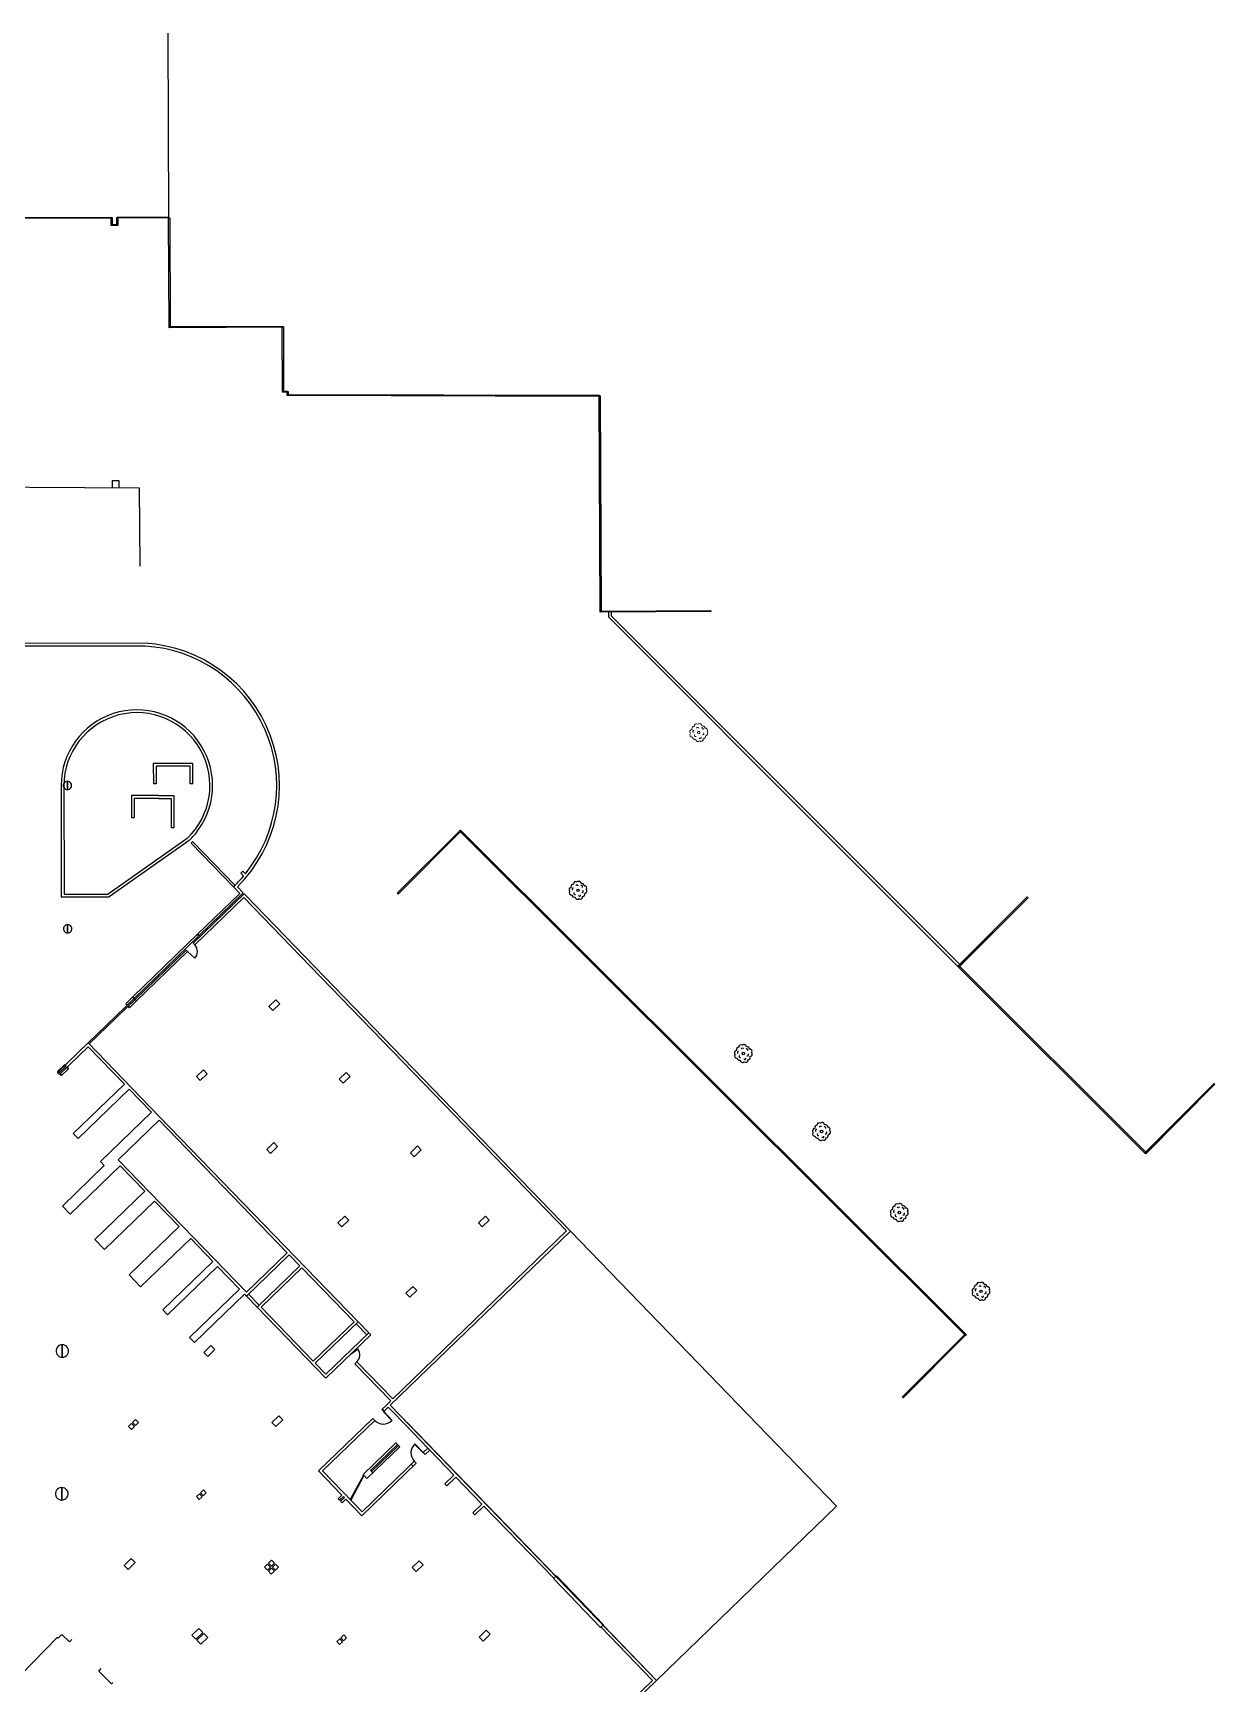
# Model space of a CAD drawing. Header units: metres. Extents: x -170671 to 7046476, y -35663801 to 566855.
# Drawn here: x 25050 to 33540, y 7933 to 19795 of the extents above; entities that cross this region are included whole.
import ezdxf

# ---------------------------------------------------------------- set-up
doc = ezdxf.new("R2010")
doc.units = ezdxf.units.M
doc.header["$LTSCALE"] = 100
for name, color, linetype in [('0-cloison', 250, 'Continuous'), ('0-mur', 250, 'Continuous'), ('0-porte', 6, 'Continuous'), ('0-véget', 3, 'Continuous')]:
    doc.layers.add(name, color=color, linetype=linetype)

# ---------------------------------------------------------------- blocks, each defined once
blk = doc.blocks.new('BLSYM081 - 2025')
at = {"color": 92, "linetype": 'Continuous', "lineweight": 0}
blk.add_circle((0, 0), 0.45, dxfattribs=at)
for centre, radius, start, end in [((-2.27, 0.52), 0.894, 88.45835, 215.19285), ((-1.44, 1.59), 0.825, 83.43526, 192.72674), ((-1.52, -0.18), 0.415, 90.58954, 253.71276), ((-1.17, 1.38), 0.385, 40.54939, 221.51773), ((-0.57, 2.46), 0.782, 43.69255, 183.59689), ((0.52, 2.27), 0.894, -1.54165, 125.19285), ((0.61, 1.41), 0.415, -29.41046, 133.71276), ((1.59, 1.44), 0.825, -6.56474, 102.72674), ((1.78, 0.32), 0.385, -79.45061, 101.51792), ((2.27, -0.52), 0.894, -91.54165, 35.19285), ((2.46, 0.57), 0.782, -46.30745, 93.59689), ((-2.46, -0.57), 0.782, 133.69255, 273.59689), ((-1.59, -1.44), 0.825, 173.43526, 282.72674), ((-0.52, -2.27), 0.894, 178.45835, 305.19285), ((-0.61, -1.7), 0.385, 160.54939, 341.51751), ((0.57, -2.46), 0.782, -136.30745, 3.59689), ((0.91, -1.23), 0.415, -149.41046, 13.71274), ((1.44, -1.59), 0.825, -96.56474, 12.72674)]:
    blk.add_arc(centre, radius, start, end, dxfattribs=at)

msp = doc.modelspace()

# ---------------------------------------------------------------- linework, layer by layer
at = {"layer": '0-cloison', "color": 0}
for p, q in [((26150.249, 13206.325), (25783.683, 12851.754)), ((26160.67, 13195.56), (25794.12, 12840.942)), ((25776.735, 12858.931), (25783.683, 12851.754))]:
    msp.add_line(p, q, dxfattribs=at)
for points in [[(25776.735, 12858.931), (25446.106, 12539.12)], [(25453.069, 12531.896), (25783.683, 12851.754)]]:
    msp.add_lwpolyline(points, dxfattribs=at)
at = {"layer": '0-mur', "color": 0}
for p, q in [((25855.505, 15410.171), (24239.597, 15408.613)), ((25854.936, 15390.141), (24259.618, 15388.611)), ((26198.272, 14547.404), (25913.997, 14547.154)), ((25913.997, 14547.154), (25914.143, 14399.798)), ((26198.419, 14400.049), (26198.272, 14547.404)), ((25251.841, 14388.543), (25252.614, 13588.539)), ((25271.843, 14388.554), (25272.597, 13608.562)), ((25934.145, 14399.809), (25914.143, 14399.798)), ((26198.419, 14400.049), (26178.417, 14400.038)), ((25930.685, 14315.866), (25756.819, 14315.703)), ((25756.819, 14315.703), (25756.975, 14157.545)), ((25950.678, 14315.924), (25930.685, 14315.866)), ((25756.975, 14157.545), (25776.977, 14157.556)), ((26061.705, 14085.25), (26041.703, 14085.24)), ((26197.615, 13984.374), (26186.836, 13973.956)), ((26186.836, 13973.956), (26489.299, 13661.26)), ((26197.615, 13984.374), (26500.083, 13671.679)), ((26557.626, 13772.347), (26543.259, 13758.424)), ((26575.141, 13754.235), (26557.626, 13772.347)), ((26500.083, 13671.679), (26489.299, 13661.26)), ((26535.36, 13613.645), (26489.299, 13661.26)), ((26560.17, 13616.757), (26517.527, 13660.872)), ((26562.299, 13738.724), (26543.259, 13758.424)), ((25252.614, 13588.539), (25595.883, 13588.869)), ((25272.597, 13608.562), (25589.385, 13608.882)), ((26567.118, 13609.58), (26200.558, 13255.01)), ((26210.989, 13244.196), (26563.172, 13584.892)), ((26535.36, 13613.645), (26231.576, 13319.759)), ((26242.004, 13308.995), (26560.17, 13616.757)), ((26971.145, 13163.158), (26563.172, 13584.892)), ((26577.545, 13598.816), (26567.118, 13609.58)), ((28910.235, 11187.377), (26577.545, 13598.816)), ((26231.576, 13319.759), (25766.308, 12869.695)), ((26242.004, 13308.995), (25776.729, 12858.929)), ((26242.004, 13308.995), (26231.576, 13319.759)), ((26231.576, 13319.759), (26242.004, 13308.995)), ((26200.558, 13255.01), (26210.989, 13244.196)), ((28881.957, 11187.855), (26971.145, 13163.158)), ((25715.989, 12821.058), (25766.308, 12869.695)), ((25726.426, 12810.246), (25715.989, 12821.058)), ((25776.735, 12858.931), (25726.426, 12810.246)), ((25733.374, 12803.069), (25783.683, 12851.754)), ((25794.12, 12840.942), (25743.801, 12792.305)), ((25766.308, 12869.695), (25776.735, 12858.931)), ((25776.729, 12858.929), (25766.308, 12869.695)), ((25783.683, 12851.754), (25794.12, 12840.942)), ((26794.462, 12849.789), (26744.153, 12801.104)), ((26771.965, 12772.351), (26822.274, 12821.036)), ((26822.274, 12821.036), (26794.462, 12849.789)), ((25743.801, 12792.305), (25733.374, 12803.069)), ((26744.153, 12801.104), (26771.965, 12772.351)), ((25446.106, 12539.12), (25226.888, 12327.049)), ((25445.64, 12510.844), (25240.799, 12312.648)), ((25705.791, 12241.882), (25445.64, 12510.844)), ((25956.56, 12011.427), (25446.106, 12539.12)), ((25226.888, 12333.97), (25277.197, 12382.654)), ((25287.625, 12371.89), (25237.316, 12323.206)), ((25244.263, 12316.029), (25294.572, 12364.713)), ((25305.009, 12353.901), (25254.69, 12305.264)), ((25277.197, 12382.654), (25287.625, 12371.89)), ((25294.572, 12364.713), (25305.009, 12353.901)), ((26273.273, 12345.638), (26222.963, 12296.953)), ((26301.084, 12316.884), (26273.273, 12345.638)), ((25237.316, 12323.206), (25226.888, 12333.97)), ((25226.888, 12327.049), (25240.799, 12312.648)), ((25254.69, 12305.264), (25244.263, 12316.029)), ((25339.231, 11887.312), (25705.791, 12241.882)), ((26222.963, 12296.953), (26250.775, 12268.2)), ((26250.775, 12268.2), (26301.084, 12316.884)), ((27299.9, 12327.269), (27249.581, 12278.633)), ((27249.581, 12278.633), (27277.393, 12249.879)), ((27277.393, 12249.879), (27327.702, 12298.564)), ((27327.702, 12298.564), (27299.9, 12327.269)), ((25373.99, 11851.381), (25740.556, 12205.953)), ((25900.464, 12040.657), (25740.556, 12205.953)), ((25533.914, 11686.039), (25900.464, 12040.657)), ((25662.593, 11699.236), (25956.088, 11983.151)), ((25956.088, 11983.151), (26876.355, 11031.802)), ((25956.56, 12011.427), (27384.226, 10535.56)), ((25373.99, 11851.381), (25339.231, 11887.312)), ((26778.71, 11823.118), (26728.401, 11774.433)), ((26728.401, 11774.433), (26756.203, 11745.728)), ((26756.203, 11745.728), (26806.522, 11794.365)), ((26806.522, 11794.365), (26778.71, 11823.118)), ((27811.219, 11798.704), (27760.91, 11750.019)), ((27760.91, 11750.019), (27788.712, 11721.314)), ((27788.712, 11721.314), (27839.031, 11769.951)), ((27839.031, 11769.951), (27811.219, 11798.704)), ((25261.029, 11366.456), (25561.726, 11657.286)), ((25316.652, 11308.949), (25676.032, 11656.559)), ((25561.726, 11657.286), (25533.914, 11686.039)), ((26582.854, 10747.886), (25662.593, 11699.236)), ((25852.659, 11473.988), (25676.032, 11656.559)), ((25493.289, 11126.33), (25852.659, 11473.988)), ((25562.814, 11054.471), (25922.193, 11402.081)), ((26098.82, 11219.51), (25922.193, 11402.081)), ((25261.029, 11366.456), (25316.652, 11308.949)), ((27290.029, 11294.553), (27239.72, 11245.868)), ((27317.841, 11265.799), (27290.029, 11294.553)), ((28299.227, 11294.214), (28248.914, 11245.578)), ((28327.039, 11265.461), (28299.227, 11294.214)), ((25739.45, 10871.852), (26098.82, 11219.51)), ((27239.72, 11245.868), (27267.532, 11217.115)), ((27267.532, 11217.115), (27317.841, 11265.799)), ((27616.088, 9935.458), (28910.235, 11187.377)), ((27634.183, 9980.797), (28881.957, 11187.855)), ((28248.914, 11245.578), (28276.726, 11216.825)), ((28276.726, 11216.825), (28327.039, 11265.461)), ((25493.289, 11126.33), (25562.814, 11054.471)), ((25822.876, 10785.641), (26182.255, 11133.25)), ((26340.599, 10969.584), (26182.255, 11133.25)), ((26876.355, 11031.802), (26582.854, 10747.886)), ((26340.599, 10969.584), (25981.23, 10621.927)), ((26375.368, 10933.606), (26015.989, 10585.996)), ((26533.712, 10769.94), (26375.368, 10933.606)), ((26890.256, 11017.449), (26582.382, 10719.609)), ((26967.348, 10937.74), (26659.48, 10639.901)), ((26981.25, 10923.387), (26687.755, 10639.473)), ((25739.45, 10871.852), (25822.876, 10785.641)), ((26533.712, 10769.94), (26174.342, 10422.282)), ((26568.472, 10734.01), (26209.108, 10386.353)), ((26582.382, 10719.609), (26568.472, 10734.01)), ((26582.382, 10719.609), (26659.48, 10639.901)), ((26673.853, 10653.825), (26596.755, 10733.533)), ((25981.23, 10621.927), (26015.989, 10585.996)), ((27152.984, 10129.737), (26659.48, 10639.901)), ((27355.948, 10536.038), (27062.447, 10252.122)), ((27384.226, 10535.56), (27076.358, 10237.721)), ((27475.225, 10441.5), (27152.984, 10129.737)), ((27369.859, 10521.637), (27446.942, 10441.976)), ((27461.324, 10455.852), (27384.226, 10535.56)), ((27461.324, 10455.852), (27475.225, 10441.5)), ((26174.342, 10422.282), (26209.108, 10386.353)), ((26328.104, 10364.007), (26277.785, 10315.371)), ((26305.597, 10286.618), (26355.916, 10335.254)), ((26355.916, 10335.254), (26328.104, 10364.007)), ((26277.785, 10315.371), (26305.597, 10286.618)), ((27375.8, 10247.922), (27361.433, 10233.999)), ((27619.807, 9966.922), (27361.433, 10233.999)), ((27634.183, 9980.797), (27375.8, 10247.922)), ((27587.804, 9935.935), (27619.807, 9966.922)), ((26816.108, 9859.566), (26765.799, 9810.882)), ((26843.914, 9830.812), (26816.108, 9859.566)), ((27555.125, 9904.314), (27569.026, 9889.961)), ((27559.434, 9908.511), (27573.345, 9894.11)), ((27569.026, 9889.961), (27566.863, 9887.886)), ((27624.868, 9897.627), (27601.705, 9921.582)), ((27639.241, 9911.55), (27616.088, 9935.458)), ((27624.868, 9897.627), (27722.205, 9797.014)), ((25757.059, 9804.69), (25735.506, 9783.805)), ((25735.506, 9783.805), (25756.355, 9762.276)), ((25756.355, 9762.276), (25777.924, 9783.113)), ((25777.924, 9783.113), (25757.059, 9804.69)), ((25785.815, 9832.49), (25764.246, 9811.652)), ((25764.246, 9811.652), (25785.11, 9790.075)), ((25785.11, 9790.075), (25806.673, 9810.912)), ((25806.673, 9810.912), (25785.815, 9832.49)), ((26765.799, 9810.882), (26793.605, 9782.128)), ((26793.605, 9782.128), (26843.914, 9830.812)), ((27490.433, 9841.753), (27504.334, 9827.401)), ((27885.987, 9627.712), (27722.205, 9797.014)), ((28804.643, 8706.813), (27736.578, 9810.938)), ((27656.574, 9665.254), (27420.827, 9437.186)), ((27448.639, 9408.433), (27684.385, 9636.501)), ((27474.377, 9468.144), (27667.01, 9654.442)), ((27673.958, 9647.265), (27481.34, 9460.921)), ((27656.574, 9665.254), (27684.385, 9636.501)), ((27885.987, 9627.712), (27853.302, 9596.09)), ((27899.898, 9613.312), (27885.987, 9627.712)), ((28073.385, 9433.997), (27899.898, 9613.312)), ((27528.641, 9541.469), (27527.615, 9542.558)), ((27788.61, 9533.53), (27766.677, 9512.271)), ((27766.677, 9512.271), (27780.578, 9497.918)), ((27788.61, 9533.53), (27802.521, 9519.129)), ((27853.302, 9596.09), (27851.145, 9594.017)), ((27853.302, 9596.09), (27867.212, 9581.69)), ((27423.223, 9434.727), (27328.65, 9257.802)), ((27426.882, 9430.926), (27332.303, 9254)), ((27420.827, 9437.186), (27448.639, 9408.433)), ((27474.377, 9468.144), (27491.761, 9450.155)), ((28022.604, 9357.036), (28008.703, 9371.389)), ((28274.642, 9225.921), (28087.296, 9419.597)), ((26245.067, 9300.2), (26223.514, 9279.315)), ((26223.514, 9279.315), (26244.362, 9257.785)), ((26244.362, 9257.785), (26265.931, 9278.623)), ((26265.931, 9278.623), (26245.067, 9300.2)), ((26273.823, 9328), (26252.254, 9307.162)), ((26252.254, 9307.162), (26273.118, 9285.585)), ((26273.118, 9285.585), (26294.681, 9306.422)), ((26294.681, 9306.422), (26273.823, 9328)), ((27269.181, 9290.491), (27241.849, 9264.071)), ((27241.849, 9264.071), (27252.286, 9253.259)), ((27252.286, 9253.259), (27279.608, 9279.727)), ((27286.556, 9272.55), (27259.234, 9246.082)), ((27269.661, 9235.318), (27296.993, 9261.738)), ((27259.234, 9246.082), (27269.661, 9235.318)), ((28223.867, 9148.962), (28209.956, 9163.362)), ((28790.225, 8692.93), (28288.543, 9211.569)), ((25755.978, 8834.026), (25705.669, 8785.342)), ((25705.669, 8785.342), (25733.481, 8756.589)), ((25733.481, 8756.589), (25783.79, 8805.273)), ((25783.79, 8805.273), (25755.978, 8834.026)), ((26734.544, 8794.211), (26712.985, 8773.325)), ((26755.403, 8772.633), (26734.544, 8794.211)), ((26763.294, 8822.009), (26741.741, 8801.125)), ((26741.741, 8801.125), (26762.589, 8779.595)), ((26762.589, 8779.595), (26784.158, 8800.433)), ((26784.158, 8800.433), (26763.294, 8822.009)), ((26791.106, 8793.256), (26769.543, 8772.419)), ((26811.97, 8771.68), (26791.106, 8793.256)), ((27823.901, 8817.745), (27773.592, 8769.061)), ((27801.404, 8740.308), (27851.713, 8788.992)), ((27851.713, 8788.992), (27823.901, 8817.745)), ((26712.985, 8773.325), (26733.84, 8751.796)), ((26733.84, 8751.796), (26755.403, 8772.633)), ((26762.356, 8765.457), (26740.797, 8744.572)), ((26740.797, 8744.572), (26761.651, 8723.043)), ((26761.651, 8723.043), (26783.215, 8743.88)), ((26783.215, 8743.88), (26762.356, 8765.457)), ((26769.543, 8772.419), (26790.401, 8750.842)), ((26790.401, 8750.842), (26811.97, 8771.68)), ((27773.592, 8769.061), (27801.404, 8740.308)), ((28809.167, 8711.152), (28787.552, 8690.355)), ((29126.549, 8337.95), (28787.552, 8690.355)), ((29148.176, 8358.75), (28809.167, 8711.152)), ((26241.976, 8331.625), (26191.667, 8282.94)), ((26269.788, 8302.871), (26241.976, 8331.625)), ((28305.893, 8319.473), (28255.584, 8270.789)), ((28333.705, 8290.72), (28305.893, 8319.473)), ((29148.176, 8358.75), (29126.549, 8337.95)), ((29499.803, 7959.424), (29130.203, 8341.468)), ((29528.081, 7958.947), (29144.622, 8355.352)), ((24777.1, 7810.869), (25223.916, 8268.003)), ((25230.279, 8261.755), (25223.916, 8268.003)), ((25230.279, 8261.755), (25256.806, 8289.309)), ((25256.806, 8289.309), (25310.976, 8235.247)), ((25310.976, 8235.247), (25329.153, 8253.814)), ((26191.667, 8282.94), (26219.479, 8254.187)), ((26219.479, 8254.187), (26269.788, 8302.871)), ((26276.735, 8295.694), (26226.426, 8247.01)), ((26226.426, 8247.01), (26254.238, 8218.257)), ((26254.238, 8218.257), (26304.547, 8266.941)), ((26304.547, 8266.941), (26276.735, 8295.694)), ((27252.866, 8258.38), (27231.297, 8237.542)), ((27231.297, 8237.542), (27252.155, 8215.964)), ((27252.155, 8215.964), (27273.724, 8236.802)), ((27273.724, 8236.802), (27252.866, 8258.38)), ((27281.616, 8286.179), (27260.047, 8265.341)), ((27260.047, 8265.341), (27280.911, 8243.764)), ((27280.911, 8243.764), (27302.464, 8264.649)), ((27302.464, 8264.649), (27281.616, 8286.179)), ((28255.584, 8270.789), (28283.396, 8242.036)), ((28283.396, 8242.036), (28333.705, 8290.72)), ((25521.458, 8025.08), (25539.634, 8043.647)), ((25521.458, 8025.08), (25613.373, 7933.293)), ((27148.871, 5657.389), (29528.081, 7958.947)), ((28506.423, 6998.449), (29499.803, 7959.424)), ((25613.373, 7933.293), (25623.863, 7944.002))]:
    msp.add_line(p, q, dxfattribs=at)
for points in [[(26018.694, 19794.982), (26024.025, 18466.797)], [(26024.025, 18466.797), (25659.448, 18465.051), (25659.696, 18412.471), (25610.705, 18412.198), (25610.447, 18464.827), (24880.201, 18461.316)], [(25617.991, 16580.558), (25617.613, 16527.653)], [(25617.991, 16580.558), (25666.992, 16580.185)], [(25666.992, 16580.185), (25666.615, 16527.281)], [(26178.417, 14400.038), (26178.289, 14527.381), (25934.024, 14527.153), (25934.145, 14399.809)], [(25950.697, 14295.912), (25776.836, 14295.751), (25776.977, 14157.556)], [(26157.904, 14008.51), (25589.385, 13608.882)], [(27665.832, 13614.369), (28119.197, 14068.779)], [(31752.806, 10443.214), (28119.197, 14068.779)], [(26171.71, 13994.039), (25595.883, 13588.869)], [(26890.256, 11017.449), (26967.348, 10937.74)], [(26981.25, 10923.387), (27355.948, 10536.038)], [(27062.447, 10252.122), (26687.755, 10639.473)], [(31299.431, 9988.853), (31752.806, 10443.214)], [(27587.804, 9935.935), (27555.125, 9904.314)], [(27601.705, 9921.582), (27569.026, 9889.961)], [(27490.433, 9841.753), (27100.655, 9464.721), (27269.181, 9290.491)], [(27504.334, 9827.401), (27128.933, 9464.244), (27413.215, 9170.374), (27736.293, 9482.901)], [(27853.302, 9596.09), (27885.987, 9627.712)], [(27867.212, 9581.69), (27899.898, 9613.312)], [(27296.993, 9261.738), (27412.743, 9142.097), (27802.521, 9519.129)], [(27736.293, 9482.901), (27788.61, 9533.53)], [(28008.703, 9371.389), (28073.385, 9433.997)], [(28022.604, 9357.036), (28087.296, 9419.597)], [(27279.608, 9279.727), (27286.556, 9272.55)], [(28209.956, 9163.362), (28274.642, 9225.921)], [(28223.867, 9148.962), (28288.543, 9211.569)]]:
    msp.add_lwpolyline(points, dxfattribs=at)
at = {"layer": '0-mur', "color": 0, "extrusion": (0, 0, -1)}
for points in [[(-25614.449, 18464.829), (-24876.209, 18461.265), (-24876.166, 18469.273), (-25614.412, 18472.838)], [(-25610.679, 18416.226), (-25610.43, 18468.807), (-25618.43, 18468.861), (-25618.688, 18416.232)], [(-25655.704, 18412.42), (-25614.703, 18412.25), (-25614.67, 18420.21), (-25655.667, 18420.43)], [(-25659.437, 18469.032), (-25659.685, 18416.452), (-25651.686, 18416.398), (-25651.428, 18469.027)], [(-26024.025, 18466.797), (-25655.446, 18465.049), (-25655.409, 18473.058), (-26023.988, 18474.807)], [(-26027.173, 17681.359), (-26024.025, 18466.797), (-26032.025, 18466.851), (-26035.173, 17681.413)], [(-26844.271, 17680.653), (-26031.192, 17677.381), (-26031.155, 17685.39), (-26844.24, 17688.663)], [(-26842.126, 17218.303), (-26840.253, 17684.63), (-26848.259, 17684.685), (-26850.129, 17218.308)], [(-26878.65, 17214.244), (-26846.121, 17214.321), (-26846.147, 17222.293), (-26878.677, 17222.216)], [(-26874.601, 17194.066), (-26874.668, 17218.229), (-26882.659, 17218.231), (-26882.592, 17194.068)], [(-29119.74, 17184.143), (-26878.583, 17190.081), (-26878.609, 17198.053), (-29119.756, 17192.163)], [(-29123.935, 15637.692), (-29115.745, 17188.126), (-29123.739, 17188.178), (-29131.928, 15637.745)], [(-29917.666, 15637.897), (-29127.953, 15633.715), (-29127.91, 15641.723), (-29917.623, 15645.905)], [(-27665.832, 13614.369), (-28119.197, 14068.779), (-28124.855, 14063.137), (-27671.489, 13608.727)], [(-31747.152, 10437.554), (-28113.543, 14063.118), (-28119.197, 14068.779), (-31752.806, 10443.214)], [(-31695.964, 13091.906), (-32190.955, 13587.838), (-32196.622, 13582.148), (-31701.622, 13086.264)], [(-33038.929, 11745.763), (-31695.965, 13086.23), (-31701.609, 13091.938), (-33044.582, 11751.423)], [(-33539.586, 12241.681), (-33044.586, 11745.797), (-33038.928, 11751.439), (-33533.928, 12247.323)], [(-31293.773, 9994.495), (-31747.138, 10448.904), (-31752.806, 10443.214), (-31299.431, 9988.853)]]:
    msp.add_lwpolyline(points, close=True, dxfattribs=at)
for points in [[(-29917.666, 15637.897), (-29123.945, 15633.711), (-29115.768, 17184.147), (-26874.587, 17190.08), (-26874.655, 17214.243), (-26842.137, 17214.322), (-26840.264, 17680.649), (-26027.184, 17677.378), (-26024.025, 18466.797)], [(-24244.264, 15946.701), (-24238.018, 16537.631), (-25811.626, 16526.262), (-25817.573, 15963.355)], [(-31693.126, 13089.098), (-30823.284, 13957.356), (-29185.19, 15597.742), (-29184.995, 15634.001)], [(-31707.26, 13103.224), (-30837.421, 13971.531), (-29205.139, 15606.057), (-29205.001, 15634.112)], [(-25950.678, 14315.924), (-26061.483, 14315.992), (-26061.705, 14085.25)], [(-25950.697, 14295.912), (-26041.506, 14295.97), (-26041.554, 14240.81), (-26041.703, 14085.24)], [(-33539.586, 12241.681), (-33041.769, 11742.944), (-31693.126, 13089.098), (-32190.955, 13587.838)], [(-27461.324, 10455.852), (-27153.447, 10158.062), (-27076.358, 10237.721)]]:
    msp.add_lwpolyline(points, dxfattribs=at)
at = {"layer": '0-mur', "color": 0}
for points in [[(25297.179, 14418.609), (25289.999, 14417.723), (25283.242, 14415.129), (25277.3, 14411.004), (25272.5, 14405.615), (25269.147, 14399.219), (25267.427, 14392.153), (25267.437, 14384.936), (25269.169, 14377.912), (25272.538, 14371.514), (25277.341, 14366.1), (25283.292, 14362.011), (25290.053, 14359.477), (25297.242, 14358.572), (25297.211, 14388.59)], [(25297.242, 14358.572), (25304.422, 14359.458), (25311.174, 14362.051), (25317.132, 14366.129), (25321.915, 14371.565), (25325.275, 14377.962), (25326.998, 14384.978), (25326.985, 14392.245), (25325.247, 14399.267), (25321.878, 14405.665), (25317.081, 14411.081), (25311.123, 14415.169), (25304.368, 14417.704), (25297.179, 14418.609), (25297.211, 14388.59)], [(25298.175, 13389.108), (25290.992, 13388.271), (25284.234, 13385.677), (25278.286, 13381.551), (25273.493, 13376.162), (25270.143, 13369.718), (25268.419, 13362.701), (25268.423, 13355.482), (25270.161, 13348.46), (25273.53, 13342.062), (25278.327, 13336.647), (25284.285, 13332.559), (25291.055, 13329.977), (25298.229, 13329.119), (25298.197, 13359.137)], [(25298.229, 13329.119), (25305.408, 13330.005), (25312.166, 13332.599), (25318.118, 13336.675), (25322.907, 13342.113), (25326.261, 13348.509), (25327.99, 13355.526), (25327.977, 13362.793), (25326.239, 13369.815), (25322.87, 13376.213), (25318.067, 13381.628), (25312.115, 13385.717), (25305.354, 13388.251), (25298.175, 13389.108), (25298.197, 13359.137)], [(25776.735, 12858.931), (25766.308, 12869.695), (25715.989, 12821.058), (25726.426, 12810.246), (25776.735, 12858.931)], [(25794.12, 12840.942), (25783.683, 12851.754), (25733.374, 12803.069), (25743.801, 12792.305), (25794.12, 12840.942)], [(26744.153, 12801.104), (26771.965, 12772.351), (26822.274, 12821.036), (26794.462, 12849.789), (26744.153, 12801.104)], [(25287.625, 12371.89), (25277.197, 12382.654), (25226.888, 12333.97), (25237.316, 12323.206), (25287.625, 12371.89)], [(25305.009, 12353.901), (25294.572, 12364.713), (25244.263, 12316.029), (25254.69, 12305.264), (25305.009, 12353.901)], [(26222.963, 12296.953), (26250.775, 12268.2), (26301.084, 12316.884), (26273.273, 12345.638), (26222.963, 12296.953)], [(27249.581, 12278.633), (27277.393, 12249.879), (27327.702, 12298.564), (27299.9, 12327.269), (27249.581, 12278.633)], [(26728.401, 11774.433), (26756.203, 11745.728), (26806.522, 11794.365), (26778.71, 11823.118), (26728.401, 11774.433)], [(27760.91, 11750.019), (27788.712, 11721.314), (27839.031, 11769.951), (27811.219, 11798.704), (27760.91, 11750.019)], [(27239.72, 11245.868), (27267.532, 11217.115), (27317.841, 11265.799), (27290.029, 11294.553), (27239.72, 11245.868)], [(28248.914, 11245.578), (28276.726, 11216.825), (28327.039, 11265.461), (28299.227, 11294.214), (28248.914, 11245.578)], [(28910.235, 11187.377), (27616.088, 9935.458), (29528.081, 7958.947), (30822.244, 9210.819), (28910.235, 11187.377)], [(27778.043, 10790.064), (27727.734, 10741.379), (27755.54, 10712.625), (27805.849, 10761.309), (27778.043, 10790.064)], [(27727.734, 10741.379), (27755.54, 10712.625), (27805.849, 10761.309), (27778.043, 10790.064), (27727.734, 10741.379)], [(25259.723, 10370.951), (25248.949, 10369.646), (25238.816, 10365.781), (25229.889, 10359.617), (25222.711, 10351.461), (25217.67, 10341.89), (25215.088, 10331.317), (25215.102, 10320.465), (25217.7, 10309.98), (25222.756, 10300.334), (25229.951, 10292.26), (25238.891, 10286.079), (25249.039, 10282.23), (25259.808, 10280.944), (25259.766, 10325.948)], [(25259.808, 10280.944), (25270.573, 10282.297), (25280.715, 10286.115), (25289.642, 10292.279), (25296.821, 10300.434), (25301.852, 10310.053), (25304.443, 10320.579), (25304.43, 10331.431), (25301.822, 10341.964), (25296.769, 10351.561), (25289.571, 10359.683), (25280.64, 10365.817), (25270.492, 10369.666), (25259.723, 10370.951), (25259.766, 10325.948)], [(26277.785, 10315.371), (26305.597, 10286.618), (26355.916, 10335.254), (26328.104, 10364.007), (26277.785, 10315.371)], [(26765.799, 9810.882), (26793.605, 9782.128), (26843.914, 9830.812), (26816.108, 9859.566), (26765.799, 9810.882)], [(25735.506, 9783.805), (25756.355, 9762.276), (25777.924, 9783.113), (25757.059, 9804.69)], [(25785.11, 9790.075), (25806.673, 9810.912), (25785.815, 9832.49), (25764.246, 9811.652)], [(25256.672, 9344.825), (25245.907, 9343.472), (25235.774, 9339.606), (25226.848, 9333.442), (25219.659, 9325.334), (25214.628, 9315.716), (25212.043, 9305.191), (25212.05, 9294.338), (25214.658, 9283.805), (25219.711, 9274.208), (25226.909, 9266.086), (25235.84, 9259.952), (25245.988, 9256.103), (25256.757, 9254.817), (25256.714, 9299.821)], [(25256.757, 9254.817), (25267.531, 9256.122), (25277.664, 9259.988), (25286.591, 9266.152), (25293.779, 9274.26), (25298.81, 9283.878), (25301.401, 9294.404), (25301.388, 9305.256), (25298.78, 9315.789), (25293.733, 9325.387), (25286.529, 9333.509), (25277.589, 9339.69), (25267.45, 9343.491), (25256.672, 9344.825), (25256.714, 9299.821)], [(26223.514, 9279.315), (26244.362, 9257.785), (26265.931, 9278.623), (26245.067, 9300.2)], [(26273.118, 9285.585), (26294.681, 9306.422), (26273.823, 9328), (26252.254, 9307.162)], [(25705.669, 8785.342), (25733.481, 8756.589), (25783.79, 8805.273), (25755.978, 8834.026), (25705.669, 8785.342)], [(26755.403, 8772.633), (26734.544, 8794.211), (26712.985, 8773.325), (26733.84, 8751.796)], [(26762.589, 8779.595), (26784.158, 8800.433), (26763.294, 8822.009), (26741.741, 8801.125)], [(26811.97, 8771.68), (26791.106, 8793.256), (26769.543, 8772.419), (26790.401, 8750.842)], [(27773.592, 8769.061), (27801.404, 8740.308), (27851.713, 8788.992), (27823.901, 8817.745), (27773.592, 8769.061)], [(26761.651, 8723.043), (26783.215, 8743.88), (26762.356, 8765.457), (26740.797, 8744.572)], [(26191.667, 8282.94), (26219.479, 8254.187), (26269.788, 8302.871), (26241.976, 8331.625), (26191.667, 8282.94)], [(28255.584, 8270.789), (28283.396, 8242.036), (28333.705, 8290.72), (28305.893, 8319.473), (28255.584, 8270.789)], [(26226.426, 8247.01), (26254.238, 8218.257), (26304.547, 8266.941), (26276.735, 8295.694), (26226.426, 8247.01)], [(27231.297, 8237.542), (27252.155, 8215.964), (27273.724, 8236.802), (27252.866, 8258.38)], [(27280.911, 8243.764), (27302.464, 8264.649), (27281.616, 8286.179), (27260.047, 8265.341)]]:
    msp.add_lwpolyline(points, close=True, dxfattribs=at)
for radius, start, end in [(1004.172, 320.8860687, 86.6361602), (1024.172, 314.7882653, 86.6697198), (544.172, 324.5891839, 179.9132501), (524.171, 313.6618087, 179.9078262), (544.172, 313.6618087, 324.5891797), (1004.172, 313.6618087, 319.7380278)]:
    msp.add_arc((25796.016, 14387.712), radius, start, end, dxfattribs=at)
at = {"layer": '0-porte', "color": 0}
for p, q in [((26150.249, 13206.325), (26160.67, 13195.56)), ((26160.67, 13195.56), (26211.104, 13147.025)), ((27384.618, 10338.163), (27327.139, 10298.204)), ((27566.863, 9887.886), (27627.361, 9825.328)), ((27629.508, 9827.45), (27569.026, 9889.961)), ((27627.361, 9825.328), (27629.508, 9827.45)), ((27790.657, 9656.527), (27792.814, 9658.6)), ((27851.145, 9594.017), (27790.657, 9656.527)), ((27792.814, 9658.6), (27853.302, 9596.09))]:
    msp.add_line(p, q, dxfattribs=at)
for centre, radius, start, end in [((26160.67, 13195.56), 70, 316.093491, 44.0490421), ((27327.139, 10298.204), 70, 314.0490382, 34.8016551), ((27566.863, 9887.886), 87, 224.0490382, 314.0490382), ((27851.145, 9594.017), 87, 134.0490382, 224.0490382)]:
    msp.add_arc(centre, radius, start, end, dxfattribs=at)
at = {"layer": '0-véget', "color": 0}
for centre in [(28964.569, 13635.448), (30151.836, 12462.911), (30713.018, 11902.477), (31272.123, 11320.467), (31859.192, 10754.696)]:
    msp.add_circle(centre, 9, dxfattribs=at)
for centre, radius, start, end in [((28918.285, 13640.326), 17.884, 95.2380816, 221.9725863), ((28932.206, 13663.645), 16.501, 90.2149948, 199.5064759), ((28929.305, 13643.577), 7.695, 77.3291241, 258.2972485), ((28947.53, 13682.964), 15.642, 50.472285, 190.3766276), ((28957.443, 13665.227), 8.296, 7.3692794, 170.4924942), ((28969.446, 13681.733), 17.884, 5.2380816, 131.9725863), ((28989.24, 13661.924), 7.695, 317.3291243, 138.2974623), ((28992.766, 13667.811), 16.501, 0.2149948, 109.5064759), ((29012.085, 13652.487), 15.642, 320.472285, 100.3766276), ((29010.853, 13630.571), 17.884, 275.2380816, 41.9725863), ((28917.053, 13618.41), 15.642, 140.472285, 280.3766276), ((28936.372, 13603.086), 16.501, 180.2149948, 289.5064759), ((28942.343, 13614.388), 8.296, 127.3692788, 290.4924783), ((28959.692, 13589.164), 17.884, 185.2380816, 311.9725863), ((28975.162, 13600.845), 7.695, 197.329124, 18.2976604), ((28981.607, 13587.933), 15.642, 230.472285, 10.3766276), ((28993.921, 13626.73), 8.296, 247.3692795, 50.4924942), ((28996.932, 13607.251), 16.501, 270.2149948, 19.5064759), ((30105.552, 12467.788), 17.884, 95.2380816, 221.9725863), ((30104.32, 12445.872), 15.642, 140.472285, 280.3766276), ((30119.473, 12491.107), 16.501, 90.2149948, 199.5064759), ((30116.572, 12471.039), 7.695, 77.3291241, 258.2972485), ((30134.797, 12510.426), 15.642, 50.472285, 190.3766276), ((30144.71, 12492.689), 8.296, 7.3692794, 170.4924942), ((30156.713, 12509.195), 17.884, 5.2380816, 131.9725863), ((30176.507, 12489.386), 7.695, 317.3291243, 138.2974623), ((30180.033, 12495.273), 16.501, 0.2149948, 109.5064759), ((30181.188, 12454.192), 8.296, 247.3692795, 50.4924942), ((30199.351, 12479.949), 15.642, 320.472285, 100.3766276), ((30198.12, 12458.033), 17.884, 275.2380816, 41.9725863), ((30123.639, 12430.548), 16.501, 180.2149948, 289.5064759), ((30129.61, 12441.85), 8.296, 127.3692788, 290.4924783), ((30146.958, 12416.626), 17.884, 185.2380816, 311.9725863), ((30162.428, 12428.307), 7.695, 197.329124, 18.2976604), ((30168.874, 12415.395), 15.642, 230.472285, 10.3766276), ((30184.198, 12434.714), 16.501, 270.2149948, 19.5064759), ((30666.734, 11907.354), 17.884, 95.2380816, 221.9725863), ((30665.502, 11885.438), 15.642, 140.472285, 280.3766276), ((30680.655, 11930.674), 16.501, 90.2149948, 199.5064759), ((30684.821, 11870.114), 16.501, 180.2149948, 289.5064759), ((30677.754, 11910.605), 7.695, 77.3291241, 258.2972485), ((30695.979, 11949.992), 15.642, 50.472285, 190.3766276), ((30690.792, 11881.416), 8.296, 127.3692788, 290.4924783), ((30705.892, 11932.255), 8.296, 7.3692794, 170.4924942), ((30717.895, 11948.761), 17.884, 5.2380816, 131.9725863), ((30723.611, 11867.873), 7.695, 197.329124, 18.2976604), ((30737.689, 11928.952), 7.695, 317.3291243, 138.2974623), ((30741.215, 11934.839), 16.501, 0.2149948, 109.5064759), ((30742.37, 11893.759), 8.296, 247.3692795, 50.4924942), ((30745.381, 11874.28), 16.501, 270.2149948, 19.5064759), ((30760.533, 11919.515), 15.642, 320.472285, 100.3766276), ((30759.302, 11897.599), 17.884, 275.2380816, 41.9725863), ((30708.141, 11856.193), 17.884, 185.2380816, 311.9725863), ((30730.056, 11854.961), 15.642, 230.472285, 10.3766276), ((31225.839, 11325.344), 17.884, 95.2380816, 221.9725863), ((31224.607, 11303.428), 15.642, 140.472285, 280.3766276), ((31239.76, 11348.663), 16.501, 90.2149948, 199.5064759), ((31243.926, 11288.104), 16.501, 180.2149948, 289.5064759), ((31236.859, 11328.595), 7.695, 77.3291241, 258.2972485), ((31255.084, 11367.982), 15.642, 50.472285, 190.3766276), ((31249.897, 11299.406), 8.296, 127.3692788, 290.4924783), ((31267.245, 11274.182), 17.884, 185.2380816, 311.9725863), ((31264.997, 11350.245), 8.296, 7.3692794, 170.4924942), ((31277, 11366.751), 17.884, 5.2380816, 131.9725863), ((31282.715, 11285.863), 7.695, 197.329124, 18.2976604), ((31289.161, 11272.951), 15.642, 230.472285, 10.3766276), ((31296.794, 11346.942), 7.695, 317.3291243, 138.2974623), ((31300.32, 11352.829), 16.501, 0.2149948, 109.5064759), ((31301.475, 11311.748), 8.296, 247.3692795, 50.4924942), ((31304.485, 11292.27), 16.501, 270.2149948, 19.5064759), ((31319.638, 11337.505), 15.642, 320.472285, 100.3766276), ((31318.407, 11315.589), 17.884, 275.2380816, 41.9725863), ((31826.829, 10782.893), 16.501, 90.2149948, 199.5064759), ((31842.154, 10802.211), 15.642, 50.472285, 190.3766276), ((31864.069, 10800.98), 17.884, 5.2380816, 131.9725863), ((31887.389, 10787.058), 16.501, 0.2149948, 109.5064759), ((31812.908, 10759.573), 17.884, 95.2380816, 221.9725863), ((31811.676, 10737.657), 15.642, 140.472285, 280.3766276), ((31830.995, 10722.333), 16.501, 180.2149948, 289.5064759), ((31823.928, 10762.824), 7.695, 77.3291241, 258.2972485), ((31836.966, 10733.635), 8.296, 127.3692788, 290.4924783), ((31854.315, 10708.412), 17.884, 185.2380816, 311.9725863), ((31852.066, 10784.474), 8.296, 7.3692794, 170.4924942), ((31869.785, 10720.092), 7.695, 197.329124, 18.2976604), ((31876.231, 10707.18), 15.642, 230.472285, 10.3766276), ((31883.863, 10781.171), 7.695, 317.3291243, 138.2974623), ((31888.544, 10745.978), 8.296, 247.3692795, 50.4924942), ((31891.555, 10726.499), 16.501, 270.2149948, 19.5064759), ((31906.708, 10771.734), 15.642, 320.472285, 100.3766276), ((31905.476, 10749.818), 17.884, 275.2380816, 41.9725863)]:
    msp.add_arc(centre, radius, start, end, dxfattribs=at)

# ---------------------------------------------------------------- block references
at = {"layer": '0-véget', "color": 0, "xscale": 20.00000029806431, "yscale": 20.00000029806431, "zscale": 20.00000029806431, "rotation": 276.7797354001526}
msp.add_blockref('BLSYM081 - 2025', (29831.664, 14768.881), dxfattribs=at)

doc.saveas('drawing.dxf')
